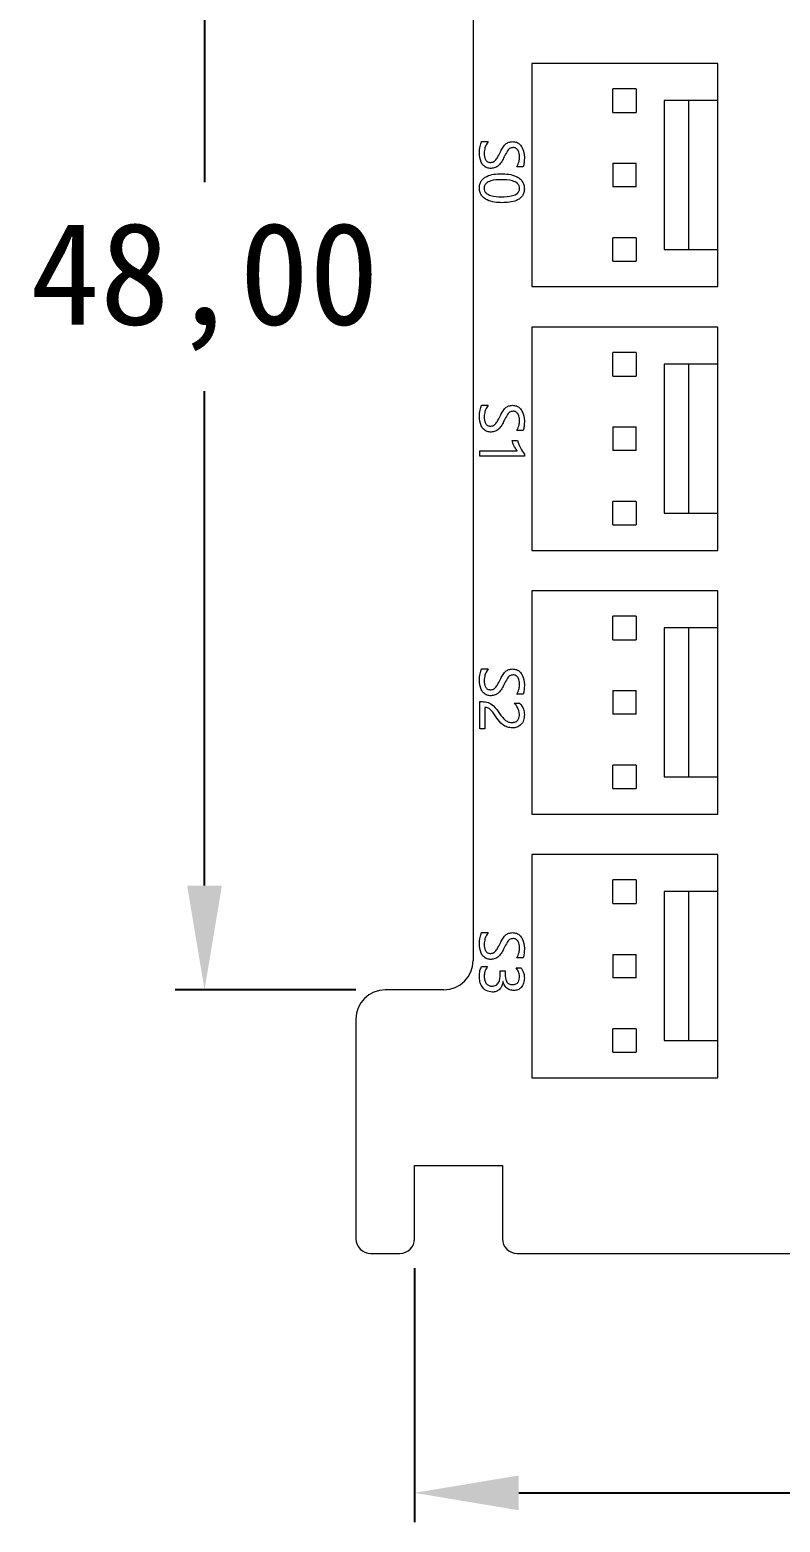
# Model space of a CAD drawing. Header units: millimetres. Extents: x 357.3 to 442.8, y 102.1 to 195.9.
# Drawn here: x 357.3 to 382.9, y 102.1 to 153 of the extents above; entities that cross this region are included whole.
import ezdxf

# ---------------------------------------------------------------- set-up
doc = ezdxf.new("R2010")
doc.units = ezdxf.units.MM
doc.header["$PDSIZE"] = -1
doc.dimstyles.new('ISO-25', dxfattribs={"dimtxt": 2.5, "dimasz": 2.5, "dimexe": 1.25, "dimexo": 0.625, "dimtad": 1, "dimtxsty": 'Standard', "dimcen": 2.5, "dimadec": 0, "dimazin": 0, "dimtfac": 1, "dimtmove": 0, "dimatfit": 3, "dimfxl": 1, "dimarcsym": 0})

# ---------------------------------------------------------------- blocks, each defined once
blk = doc.blocks.new('*D7')
at = {"color": 0, "lineweight": -2, "transparency": 16777216}
for p, q in [((370.395, 110.762), (370.395, 102.09)), ((421.395, 110.762), (421.395, 102.09)), ((373.951, 103.09), (417.839, 103.09))]:
    blk.add_line(p, q, dxfattribs=at)
at = {"color": 0, "transparency": 16777216}
for points in [[(373.951, 103.683), (373.951, 102.498), (370.395, 103.09)], [(417.839, 103.683), (417.839, 102.498), (421.395, 103.09)]]:
    blk.add_solid(points, dxfattribs=at)
at = {"layer": 'Defpoints', "color": 0, "transparency": 16777216}
for p in [(370.395, 111.762), (421.395, 111.762), (421.395, 103.09)]:
    blk.add_point(p, dxfattribs=at)
at = {"color": 0, "transparency": 16777216, "insert": (395.895, 106.656), "char_height": 3.5, "attachment_point": 5}
blk.add_mtext('51,00', dxfattribs=at)
blk = doc.blocks.new('*D9')
at = {"color": 0, "lineweight": -2, "transparency": 16777216}
for p, q in [((368.395, 168.262), (362.226, 168.262)), ((363.226, 164.706), (363.226, 147.828)), ((363.226, 123.818), (363.226, 140.696)), ((368.395, 120.262), (362.226, 120.262))]:
    blk.add_line(p, q, dxfattribs=at)
at = {"color": 0, "transparency": 16777216}
for points in [[(362.633, 164.706), (363.819, 164.706), (363.226, 168.262)], [(362.633, 123.818), (363.819, 123.818), (363.226, 120.262)]]:
    blk.add_solid(points, dxfattribs=at)
at = {"layer": 'Defpoints', "color": 0, "transparency": 16777216}
for p in [(363.226, 168.262), (369.395, 168.262), (369.395, 120.262)]:
    blk.add_point(p, dxfattribs=at)
at = {"color": 0, "transparency": 16777216, "insert": (363.226, 144.262), "char_height": 3.5, "attachment_point": 5}
blk.add_mtext('48,00', dxfattribs=at)

msp = doc.modelspace()

# ---------------------------------------------------------------- linework, layer by layer
at = {"color": 7, "linetype": 'Continuous', "lineweight": 15}
for p, q in [((372.395, 167.262), (372.395, 121.262)), ((380.745, 151.882), (374.395, 151.882)), ((374.395, 151.882), (374.395, 144.262)), ((380.745, 150.612), (380.745, 151.882)), ((377.165, 150.212), (377.165, 151.012)), ((377.965, 151.012), (377.165, 151.012)), ((377.965, 151.012), (377.965, 150.212)), ((378.915, 150.612), (378.915, 145.532)), ((379.745, 150.612), (378.915, 150.612)), ((379.745, 150.612), (379.745, 145.532)), ((380.745, 150.612), (379.745, 150.612)), ((380.745, 145.532), (380.745, 150.612)), ((377.165, 150.212), (377.965, 150.212)), ((372.685, 149.213), (372.904, 149.213)), ((374.102, 148.353), (373.883, 148.353)), ((377.165, 148.472), (377.965, 148.472)), ((377.165, 148.472), (377.165, 147.672)), ((377.965, 147.672), (377.965, 148.472)), ((377.965, 147.672), (377.165, 147.672)), ((377.165, 145.132), (377.165, 145.932)), ((377.965, 145.932), (377.165, 145.932)), ((377.965, 145.932), (377.965, 145.132)), ((378.915, 145.532), (379.745, 145.532)), ((379.745, 145.532), (380.745, 145.532)), ((380.745, 144.262), (380.745, 145.532)), ((377.165, 145.132), (377.965, 145.132)), ((374.395, 144.262), (380.745, 144.262)), ((380.745, 142.882), (374.395, 142.882)), ((374.395, 142.882), (374.395, 135.262)), ((380.745, 141.612), (380.745, 142.882)), ((377.965, 142.012), (377.165, 142.012)), ((377.165, 141.212), (377.165, 142.012)), ((377.965, 142.012), (377.965, 141.212)), ((378.915, 141.612), (378.915, 136.532)), ((379.745, 141.612), (378.915, 141.612)), ((380.745, 141.612), (379.745, 141.612)), ((379.745, 141.612), (379.745, 136.532)), ((380.745, 136.532), (380.745, 141.612)), ((377.165, 141.212), (377.965, 141.212)), ((372.685, 140.213), (372.904, 140.213)), ((374.102, 139.353), (373.883, 139.353)), ((377.165, 139.472), (377.165, 138.672)), ((377.165, 139.472), (377.965, 139.472)), ((377.965, 138.672), (377.965, 139.472)), ((372.625, 138.658), (373.899, 138.658)), ((372.625, 138.475), (372.625, 138.658)), ((373.723, 139.006), (373.906, 139.006)), ((377.965, 138.672), (377.165, 138.672)), ((374.143, 138.475), (372.625, 138.475)), ((374.143, 138.546), (374.143, 138.475)), ((377.165, 136.132), (377.165, 136.932)), ((377.965, 136.932), (377.165, 136.932)), ((377.965, 136.932), (377.965, 136.132)), ((378.915, 136.532), (379.745, 136.532)), ((379.745, 136.532), (380.745, 136.532)), ((380.745, 135.262), (380.745, 136.532)), ((377.165, 136.132), (377.965, 136.132)), ((374.395, 135.262), (380.745, 135.262)), ((380.745, 133.882), (374.395, 133.882)), ((374.395, 133.882), (374.395, 126.262)), ((380.745, 132.612), (380.745, 133.882)), ((377.965, 133.012), (377.165, 133.012)), ((377.165, 132.212), (377.165, 133.012)), ((377.965, 133.012), (377.965, 132.212)), ((378.915, 132.612), (378.915, 127.532)), ((379.745, 132.612), (378.915, 132.612)), ((379.745, 132.612), (379.745, 127.532)), ((380.745, 132.612), (379.745, 132.612)), ((380.745, 127.532), (380.745, 132.612)), ((377.165, 132.212), (377.965, 132.212)), ((372.685, 131.213), (372.904, 131.213)), ((377.165, 130.472), (377.165, 129.672)), ((377.165, 130.472), (377.965, 130.472)), ((377.965, 129.672), (377.965, 130.472)), ((372.625, 129.164), (372.625, 130.097)), ((372.625, 130.097), (372.699, 130.097)), ((372.79, 129.901), (372.79, 129.164)), ((373.796, 130.042), (373.98, 130.042)), ((374.102, 130.353), (373.883, 130.353)), ((377.965, 129.672), (377.165, 129.672)), ((372.79, 129.164), (372.625, 129.164)), ((377.165, 127.132), (377.165, 127.932)), ((377.965, 127.932), (377.165, 127.932)), ((377.965, 127.932), (377.965, 127.132)), ((378.915, 127.532), (379.745, 127.532)), ((379.745, 127.532), (380.745, 127.532)), ((380.745, 126.262), (380.745, 127.532)), ((377.165, 127.132), (377.965, 127.132)), ((374.395, 126.262), (380.745, 126.262)), ((380.745, 124.882), (374.395, 124.882)), ((374.395, 124.882), (374.395, 117.262)), ((380.745, 123.612), (380.745, 124.882)), ((377.165, 123.212), (377.165, 124.012)), ((377.965, 124.012), (377.165, 124.012)), ((377.965, 124.012), (377.965, 123.212)), ((378.915, 123.612), (378.915, 118.532)), ((379.745, 123.612), (378.915, 123.612)), ((379.745, 123.612), (379.745, 118.532)), ((380.745, 123.612), (379.745, 123.612)), ((380.745, 118.532), (380.745, 123.612)), ((377.165, 123.212), (377.965, 123.212)), ((372.685, 122.213), (372.904, 122.213)), ((374.102, 121.353), (373.883, 121.353)), ((377.165, 121.472), (377.165, 120.672)), ((377.165, 121.472), (377.965, 121.472)), ((377.965, 120.672), (377.965, 121.472)), ((372.685, 121.061), (372.886, 121.061)), ((373.32, 120.79), (373.32, 120.914)), ((373.32, 120.914), (373.485, 120.914)), ((373.485, 120.914), (373.485, 120.796)), ((373.864, 121.006), (374.029, 121.006)), ((371.395, 120.262), (369.395, 120.262)), ((373.415, 120.544), (373.411, 120.544)), ((377.965, 120.672), (377.165, 120.672)), ((368.395, 119.262), (368.395, 111.762)), ((377.165, 118.132), (377.165, 118.932)), ((377.965, 118.932), (377.165, 118.932)), ((377.965, 118.932), (377.965, 118.132)), ((378.915, 118.532), (379.745, 118.532)), ((379.745, 118.532), (380.745, 118.532)), ((380.745, 117.262), (380.745, 118.532)), ((377.165, 118.132), (377.965, 118.132)), ((374.395, 117.262), (380.745, 117.262)), ((370.395, 111.762), (370.395, 114.262)), ((370.395, 114.262), (373.395, 114.262)), ((373.395, 114.262), (373.395, 111.762)), ((368.895, 111.262), (369.895, 111.262)), ((373.895, 111.262), (393.895, 111.262))]:
    msp.add_line(p, q, dxfattribs=at)
for centre, radius, start, end in [((371.395, 121.262), 1, 270, 0), ((369.395, 119.262), 1, 90, 180), ((368.895, 111.762), 0.5, 180, 270), ((369.895, 111.762), 0.5, 270, 0), ((373.895, 111.762), 0.5, 180, 270)]:
    msp.add_arc(centre, radius, start, end, dxfattribs=at)
for points, knots in [([(372.607, 148.836), (372.611, 148.908), (372.618, 149.038), (372.664, 149.16), (372.685, 149.213)], [0, 0, 0, 0, 0.5607566, 1, 1, 1, 1]), ([(373.012, 148.298), (372.964, 148.302), (372.869, 148.309), (372.745, 148.387), (372.626, 148.561), (372.615, 148.722), (372.607, 148.836)], [0, 0, 0, 0, 0.187112, 0.373689, 0.560726, 1, 1, 1, 1]), ([(372.904, 149.213), (372.863, 149.144), (372.788, 149.02), (372.777, 148.877), (372.772, 148.813)], [0, 0, 0, 0, 0.558997, 1, 1, 1, 1]), ([(372.772, 148.813), (372.775, 148.738), (372.78, 148.644), (372.844, 148.554), (372.903, 148.509), (372.958, 148.503), (372.995, 148.5)], [0, 0, 0, 0, 0.499126, 0.624824, 0.750363, 1, 1, 1, 1]), ([(372.995, 148.5), (373.042, 148.51), (373.135, 148.531), (373.232, 148.676), (373.284, 148.782), (373.315, 148.846)], [0, 0, 0, 0, 0.276528, 0.556905, 1, 1, 1, 1]), ([(373.315, 148.846), (373.341, 148.896), (373.393, 148.994), (373.484, 149.122), (373.609, 149.201), (373.697, 149.209), (373.741, 149.213)], [0, 0, 0, 0, 0.280793, 0.560951, 0.780375, 1, 1, 1, 1]), ([(373.761, 149.012), (373.716, 149.005), (373.627, 148.99), (373.538, 148.851), (373.487, 148.753), (373.456, 148.693)], [0, 0, 0, 0, 0.277018, 0.557274, 1, 1, 1, 1]), ([(373.741, 149.213), (373.788, 149.209), (373.881, 149.201), (373.999, 149.118), (374.117, 148.951), (374.132, 148.793), (374.143, 148.683)], [0, 0, 0, 0, 0.1869876, 0.373783, 0.5611465, 1, 1, 1, 1]), ([(373.979, 148.699), (373.973, 148.771), (373.964, 148.879), (373.88, 148.979), (373.814, 149.008), (373.779, 149.011), (373.761, 149.012)], [0, 0, 0, 0, 0.498909, 0.748584, 0.87422, 1, 1, 1, 1]), ([(373.456, 148.693), (373.43, 148.641), (373.377, 148.536), (373.279, 148.403), (373.151, 148.314), (373.058, 148.304), (373.012, 148.298)], [0, 0, 0, 0, 0.28079, 0.560994, 0.780634, 1, 1, 1, 1]), ([(373.883, 148.353), (373.915, 148.414), (373.973, 148.522), (373.977, 148.645), (373.979, 148.699)], [0, 0, 0, 0, 0.558882, 1, 1, 1, 1]), ([(374.143, 148.683), (374.143, 148.62), (374.143, 148.509), (374.115, 148.401), (374.102, 148.353)], [0, 0, 0, 0, 0.56049, 1, 1, 1, 1]), ([(372.607, 147.637), (372.61, 147.678), (372.615, 147.761), (372.668, 147.876), (372.754, 147.967), (372.896, 148.053), (373.099, 148.107), (373.264, 148.113), (373.346, 148.116)], [0, 0, 0, 0, 0.124985, 0.249823, 0.374759, 0.499846, 0.749637, 1, 1, 1, 1]), ([(373.355, 147.914), (373.233, 147.911), (373.051, 147.906), (372.851, 147.814), (372.78, 147.711), (372.774, 147.65), (372.772, 147.619)], [0, 0, 0, 0, 0.500925, 0.750027, 0.874945, 1, 1, 1, 1]), ([(373.346, 148.116), (373.435, 148.113), (373.613, 148.107), (373.832, 148.051), (373.986, 147.96), (374.079, 147.861), (374.135, 147.737), (374.141, 147.648), (374.143, 147.603)], [0, 0, 0, 0, 0.250378, 0.500191, 0.625269, 0.750159, 0.874983, 1, 1, 1, 1]), ([(373.979, 147.614), (373.976, 147.646), (373.969, 147.71), (373.888, 147.816), (373.676, 147.906), (373.483, 147.911), (373.355, 147.914)], [0, 0, 0, 0, 0.1249223, 0.249722, 0.498942, 1, 1, 1, 1]), ([(373.381, 147.128), (373.295, 147.131), (373.121, 147.137), (372.908, 147.196), (372.76, 147.289), (372.67, 147.385), (372.615, 147.507), (372.61, 147.594), (372.607, 147.637)], [0, 0, 0, 0, 0.250363, 0.50012, 0.625208, 0.750143, 0.874979, 1, 1, 1, 1]), ([(372.772, 147.619), (372.774, 147.589), (372.78, 147.527), (372.856, 147.425), (373.059, 147.337), (373.242, 147.332), (373.365, 147.329)], [0, 0, 0, 0, 0.124939, 0.249774, 0.498919, 1, 1, 1, 1]), ([(373.365, 147.329), (373.49, 147.332), (373.677, 147.337), (373.886, 147.42), (373.968, 147.52), (373.975, 147.582), (373.979, 147.614)], [0, 0, 0, 0, 0.501185, 0.750553, 0.875268, 1, 1, 1, 1]), ([(374.143, 147.603), (374.141, 147.561), (374.136, 147.476), (374.082, 147.358), (373.992, 147.266), (373.843, 147.184), (373.635, 147.135), (373.466, 147.13), (373.381, 147.128)], [0, 0, 0, 0, 0.124995, 0.249801, 0.374638, 0.499699, 0.749589, 1, 1, 1, 1]), ([(372.607, 139.836), (372.611, 139.908), (372.618, 140.038), (372.664, 140.16), (372.685, 140.213)], [0, 0, 0, 0, 0.5607566, 1, 1, 1, 1]), ([(372.904, 140.213), (372.863, 140.144), (372.788, 140.02), (372.777, 139.877), (372.772, 139.813)], [0, 0, 0, 0, 0.5589989, 1, 1, 1, 1]), ([(373.315, 139.846), (373.341, 139.896), (373.393, 139.994), (373.484, 140.122), (373.609, 140.201), (373.697, 140.209), (373.741, 140.213)], [0, 0, 0, 0, 0.280795, 0.560955, 0.780376, 1, 1, 1, 1]), ([(373.741, 140.213), (373.788, 140.209), (373.881, 140.201), (373.999, 140.118), (374.117, 139.951), (374.132, 139.793), (374.143, 139.683)], [0, 0, 0, 0, 0.186988, 0.373785, 0.561148, 1, 1, 1, 1]), ([(373.012, 139.298), (372.964, 139.302), (372.869, 139.309), (372.745, 139.387), (372.626, 139.561), (372.615, 139.722), (372.607, 139.836)], [0, 0, 0, 0, 0.1871128, 0.3736895, 0.5607259, 1, 1, 1, 1]), ([(372.772, 139.813), (372.775, 139.738), (372.78, 139.644), (372.844, 139.554), (372.903, 139.509), (372.958, 139.503), (372.995, 139.5)], [0, 0, 0, 0, 0.499124, 0.62482, 0.750361, 1, 1, 1, 1]), ([(372.995, 139.5), (373.042, 139.51), (373.135, 139.531), (373.232, 139.676), (373.284, 139.782), (373.315, 139.846)], [0, 0, 0, 0, 0.276531, 0.556906, 1, 1, 1, 1]), ([(373.456, 139.693), (373.43, 139.641), (373.377, 139.536), (373.279, 139.403), (373.151, 139.314), (373.058, 139.304), (373.012, 139.298)], [0, 0, 0, 0, 0.28079, 0.560993, 0.780634, 1, 1, 1, 1]), ([(373.761, 140.012), (373.716, 140.005), (373.627, 139.99), (373.538, 139.851), (373.487, 139.753), (373.456, 139.693)], [0, 0, 0, 0, 0.277021, 0.557277, 1, 1, 1, 1]), ([(373.979, 139.699), (373.973, 139.771), (373.964, 139.879), (373.88, 139.979), (373.814, 140.008), (373.779, 140.011), (373.761, 140.012)], [0, 0, 0, 0, 0.498912, 0.748585, 0.874219, 1, 1, 1, 1]), ([(373.883, 139.353), (373.915, 139.414), (373.973, 139.522), (373.977, 139.645), (373.979, 139.699)], [0, 0, 0, 0, 0.5588798, 1, 1, 1, 1]), ([(374.143, 139.683), (374.143, 139.62), (374.143, 139.509), (374.115, 139.401), (374.102, 139.353)], [0, 0, 0, 0, 0.56049, 1, 1, 1, 1]), ([(373.899, 138.658), (373.857, 138.718), (373.78, 138.825), (373.74, 138.951), (373.723, 139.006)], [0, 0, 0, 0, 0.559493, 1, 1, 1, 1]), ([(373.906, 139.006), (373.938, 138.914), (373.997, 138.75), (374.099, 138.609), (374.143, 138.546)], [0, 0, 0, 0, 0.559941, 1, 1, 1, 1]), ([(372.607, 130.836), (372.611, 130.908), (372.618, 131.038), (372.664, 131.16), (372.685, 131.213)], [0, 0, 0, 0, 0.560757, 1, 1, 1, 1]), ([(372.904, 131.213), (372.863, 131.144), (372.788, 131.02), (372.777, 130.877), (372.772, 130.813)], [0, 0, 0, 0, 0.558996, 1, 1, 1, 1]), ([(373.315, 130.846), (373.341, 130.896), (373.393, 130.994), (373.484, 131.122), (373.609, 131.201), (373.697, 131.209), (373.741, 131.213)], [0, 0, 0, 0, 0.280795, 0.560953, 0.780376, 1, 1, 1, 1]), ([(373.761, 131.012), (373.716, 131.005), (373.627, 130.99), (373.538, 130.851), (373.487, 130.753), (373.456, 130.693)], [0, 0, 0, 0, 0.27702, 0.557275, 1, 1, 1, 1]), ([(373.741, 131.213), (373.788, 131.209), (373.881, 131.201), (373.999, 131.118), (374.117, 130.951), (374.132, 130.793), (374.143, 130.683)], [0, 0, 0, 0, 0.186987, 0.373784, 0.561148, 1, 1, 1, 1]), ([(373.979, 130.699), (373.973, 130.771), (373.964, 130.879), (373.88, 130.979), (373.814, 131.008), (373.779, 131.011), (373.761, 131.012)], [0, 0, 0, 0, 0.4989102, 0.7485857, 0.8742189, 1, 1, 1, 1]), ([(373.012, 130.298), (372.964, 130.302), (372.869, 130.309), (372.745, 130.387), (372.626, 130.561), (372.615, 130.722), (372.607, 130.836)], [0, 0, 0, 0, 0.187112, 0.37369, 0.560725, 1, 1, 1, 1]), ([(372.772, 130.813), (372.775, 130.738), (372.78, 130.644), (372.844, 130.554), (372.903, 130.509), (372.958, 130.503), (372.995, 130.5)], [0, 0, 0, 0, 0.499123, 0.624821, 0.750361, 1, 1, 1, 1]), ([(372.995, 130.5), (373.042, 130.51), (373.135, 130.531), (373.232, 130.676), (373.284, 130.782), (373.315, 130.846)], [0, 0, 0, 0, 0.27653, 0.556907, 1, 1, 1, 1]), ([(373.456, 130.693), (373.43, 130.641), (373.377, 130.536), (373.279, 130.403), (373.151, 130.314), (373.058, 130.304), (373.012, 130.298)], [0, 0, 0, 0, 0.280788, 0.560993, 0.780634, 1, 1, 1, 1]), ([(373.883, 130.353), (373.915, 130.414), (373.973, 130.522), (373.977, 130.645), (373.979, 130.699)], [0, 0, 0, 0, 0.558878, 1, 1, 1, 1]), ([(374.143, 130.683), (374.143, 130.62), (374.143, 130.509), (374.115, 130.401), (374.102, 130.353)], [0, 0, 0, 0, 0.560489, 1, 1, 1, 1]), ([(372.699, 130.097), (372.772, 130.093), (372.916, 130.085), (373.13, 129.931), (373.235, 129.782), (373.299, 129.69)], [0, 0, 0, 0, 0.27977, 0.559057, 1, 1, 1, 1]), ([(373.208, 129.536), (373.148, 129.626), (373.066, 129.751), (372.92, 129.889), (372.833, 129.897), (372.79, 129.901)], [0, 0, 0, 0, 0.561481, 0.781027, 1, 1, 1, 1]), ([(373.979, 129.673), (373.964, 129.751), (373.938, 129.893), (373.84, 129.997), (373.796, 130.042)], [0, 0, 0, 0, 0.5579802, 1, 1, 1, 1]), ([(373.98, 130.042), (374.034, 129.979), (374.13, 129.866), (374.139, 129.719), (374.143, 129.654)], [0, 0, 0, 0, 0.5588772, 1, 1, 1, 1]), ([(373.742, 129.201), (373.68, 129.205), (373.556, 129.214), (373.36, 129.33), (373.266, 129.458), (373.208, 129.536)], [0, 0, 0, 0, 0.279995, 0.559533, 1, 1, 1, 1]), ([(373.299, 129.69), (373.359, 129.605), (373.442, 129.487), (373.605, 129.393), (373.686, 129.387), (373.727, 129.384)], [0, 0, 0, 0, 0.560145, 0.780008, 1, 1, 1, 1]), ([(373.727, 129.384), (373.768, 129.388), (373.85, 129.396), (373.935, 129.479), (373.974, 129.577), (373.977, 129.641), (373.979, 129.673)], [0, 0, 0, 0, 0.27956, 0.558191, 0.778812, 1, 1, 1, 1]), ([(374.143, 129.654), (374.139, 129.59), (374.13, 129.462), (374.034, 129.305), (373.893, 129.213), (373.792, 129.205), (373.742, 129.201)], [0, 0, 0, 0, 0.280579, 0.559914, 0.779646, 1, 1, 1, 1]), ([(372.607, 121.836), (372.611, 121.908), (372.618, 122.038), (372.664, 122.16), (372.685, 122.213)], [0, 0, 0, 0, 0.560756, 1, 1, 1, 1]), ([(373.012, 121.298), (372.964, 121.302), (372.869, 121.309), (372.745, 121.387), (372.626, 121.561), (372.615, 121.722), (372.607, 121.836)], [0, 0, 0, 0, 0.187113, 0.37369, 0.560725, 1, 1, 1, 1]), ([(372.904, 122.213), (372.863, 122.144), (372.788, 122.02), (372.777, 121.877), (372.772, 121.813)], [0, 0, 0, 0, 0.558998, 1, 1, 1, 1]), ([(372.772, 121.813), (372.775, 121.738), (372.78, 121.644), (372.844, 121.554), (372.903, 121.509), (372.958, 121.503), (372.995, 121.5)], [0, 0, 0, 0, 0.499123, 0.624821, 0.750361, 1, 1, 1, 1]), ([(372.995, 121.5), (373.042, 121.51), (373.135, 121.531), (373.232, 121.676), (373.284, 121.782), (373.315, 121.846)], [0, 0, 0, 0, 0.27653, 0.556906, 1, 1, 1, 1]), ([(373.315, 121.846), (373.341, 121.896), (373.393, 121.994), (373.484, 122.122), (373.609, 122.201), (373.697, 122.209), (373.741, 122.213)], [0, 0, 0, 0, 0.280795, 0.560953, 0.780376, 1, 1, 1, 1]), ([(373.761, 122.012), (373.716, 122.005), (373.627, 121.99), (373.538, 121.851), (373.487, 121.753), (373.456, 121.693)], [0, 0, 0, 0, 0.27702, 0.557276, 1, 1, 1, 1]), ([(373.741, 122.213), (373.788, 122.209), (373.881, 122.201), (373.999, 122.118), (374.117, 121.951), (374.132, 121.793), (374.143, 121.683)], [0, 0, 0, 0, 0.186987, 0.373784, 0.561149, 1, 1, 1, 1]), ([(373.979, 121.699), (373.973, 121.771), (373.964, 121.879), (373.88, 121.979), (373.814, 122.008), (373.779, 122.011), (373.761, 122.012)], [0, 0, 0, 0, 0.498909, 0.748586, 0.874219, 1, 1, 1, 1]), ([(373.456, 121.693), (373.43, 121.641), (373.377, 121.536), (373.279, 121.403), (373.151, 121.314), (373.058, 121.304), (373.012, 121.298)], [0, 0, 0, 0, 0.280789, 0.560993, 0.780634, 1, 1, 1, 1]), ([(373.883, 121.353), (373.915, 121.414), (373.973, 121.522), (373.977, 121.645), (373.979, 121.699)], [0, 0, 0, 0, 0.558879, 1, 1, 1, 1]), ([(374.143, 121.683), (374.143, 121.62), (374.143, 121.509), (374.115, 121.401), (374.102, 121.353)], [0, 0, 0, 0, 0.560489, 1, 1, 1, 1]), ([(372.607, 120.717), (372.609, 120.784), (372.613, 120.904), (372.663, 121.013), (372.685, 121.061)], [0, 0, 0, 0, 0.560389, 1, 1, 1, 1]), ([(372.886, 121.061), (372.849, 121.001), (372.783, 120.895), (372.775, 120.771), (372.772, 120.717)], [0, 0, 0, 0, 0.559441, 1, 1, 1, 1]), ([(373.044, 120.384), (373.091, 120.389), (373.162, 120.397), (373.234, 120.458), (373.311, 120.576), (373.316, 120.695), (373.32, 120.79)], [0, 0, 0, 0, 0.249142, 0.374687, 0.500375, 1, 1, 1, 1]), ([(373.485, 120.796), (373.489, 120.711), (373.495, 120.603), (373.568, 120.501), (373.636, 120.449), (373.699, 120.443), (373.742, 120.439)], [0, 0, 0, 0, 0.498975, 0.624675, 0.750271, 1, 1, 1, 1]), ([(373.979, 120.712), (373.971, 120.772), (373.958, 120.881), (373.893, 120.967), (373.864, 121.006)], [0, 0, 0, 0, 0.558844, 1, 1, 1, 1]), ([(374.029, 121.006), (374.066, 120.947), (374.133, 120.841), (374.14, 120.717), (374.143, 120.662)], [0, 0, 0, 0, 0.559237, 1, 1, 1, 1]), ([(373.055, 120.183), (372.982, 120.192), (372.834, 120.21), (372.685, 120.367), (372.616, 120.544), (372.61, 120.659), (372.607, 120.717)], [0, 0, 0, 0, 0.279076, 0.558159, 0.778831, 1, 1, 1, 1]), ([(372.772, 120.717), (372.774, 120.671), (372.78, 120.581), (372.84, 120.466), (372.936, 120.393), (373.008, 120.387), (373.044, 120.384)], [0, 0, 0, 0, 0.280771, 0.560183, 0.779884, 1, 1, 1, 1]), ([(373.411, 120.544), (373.402, 120.492), (373.385, 120.388), (373.296, 120.266), (373.179, 120.193), (373.097, 120.186), (373.055, 120.183)], [0, 0, 0, 0, 0.280477, 0.56001, 0.779887, 1, 1, 1, 1]), ([(373.788, 120.238), (373.739, 120.241), (373.641, 120.249), (373.486, 120.349), (373.442, 120.47), (373.415, 120.544)], [0, 0, 0, 0, 0.280933, 0.560807, 1, 1, 1, 1]), ([(373.742, 120.439), (373.781, 120.441), (373.859, 120.447), (373.969, 120.548), (373.975, 120.649), (373.979, 120.712)], [0, 0, 0, 0, 0.2813782, 0.5599715, 1, 1, 1, 1]), ([(374.143, 120.662), (374.14, 120.604), (374.132, 120.487), (374.049, 120.343), (373.926, 120.251), (373.834, 120.242), (373.788, 120.238)], [0, 0, 0, 0, 0.280735, 0.56026, 0.780029, 1, 1, 1, 1])]:
    msp.add_open_spline(points, degree=3, knots=knots, dxfattribs=at)

# ---------------------------------------------------------------- dimensions: what is measured, and where the dimension line sits
dim = msp.add_aligned_dim(p1=(369.395, 120.262), p2=(369.395, 168.262), distance=6.169, dimstyle='ISO-25', override={"dimtxt": 3.5, "dimasz": 3.556, "dimexe": 1, "dimexo": 1, "dimgap": 1.524, "dimtih": 1, "dimtoh": 1, "dimzin": 0, "dimadec": 2, "dimtzin": 0})
dim.commit()
dim.dimension.update_dxf_attribs({"geometry": '*D9', "text_midpoint": (363.226, 144.262)})
dim = msp.add_linear_dim(base=(421.395, 103.09), p1=(370.395, 111.762), p2=(421.395, 111.762), dimstyle='ISO-25', override={"dimtxt": 3.5, "dimasz": 3.556, "dimexe": 1, "dimexo": 1, "dimgap": 1.524, "dimtih": 1, "dimtoh": 1, "dimzin": 0, "dimadec": 2, "dimtzin": 0})
dim.commit()
dim.dimension.update_dxf_attribs({"geometry": '*D7', "text_midpoint": (395.895, 106.656)})

doc.saveas('drawing.dxf')
